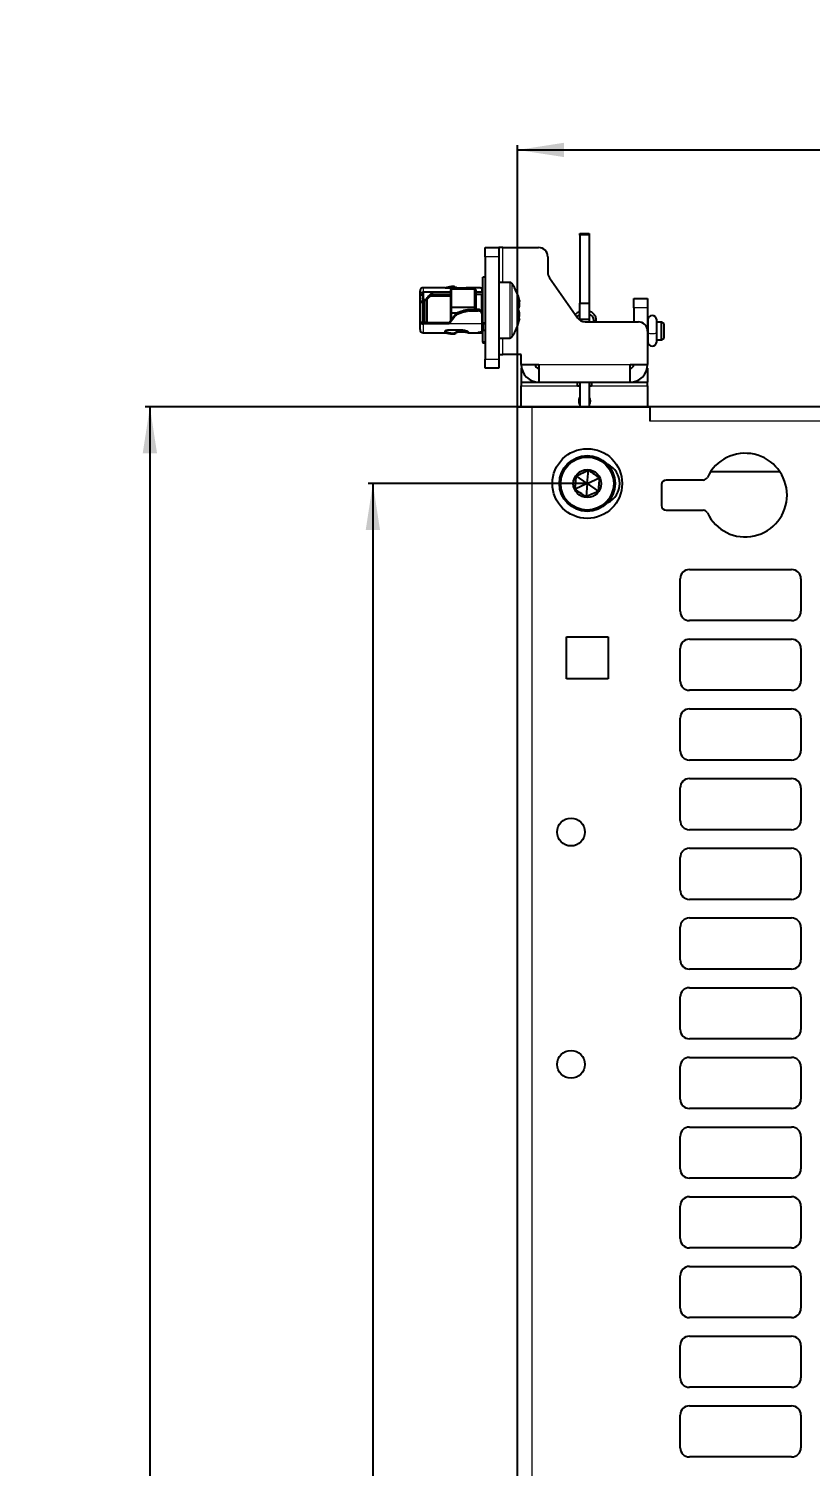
# Model space of a CAD drawing. Header units: millimetres. Extents: x -615 to 971, y 528 to 2003.
# Drawn here: x -615.3 to -447.1, y 1613.4 to 1922.8 of the extents above; entities that cross this region are included whole.
import ezdxf

# ---------------------------------------------------------------- set-up
doc = ezdxf.new("R2010")
doc.units = ezdxf.units.MM
doc.layers.add('FORMAT', color=7, linetype='Continuous')
doc.styles.add('SLDTEXTSTYLE0', font='TXT', dxfattribs={"width": 0.75})
doc.dimstyles.new('SLDDIMSTYLE0', dxfattribs={"dimtxt": 20, "dimasz": 10, "dimexe": 0, "dimexo": 0.0625, "dimgap": 5, "dimtad": 2, "dimdec": 1, "dimrnd": 1e-09, "dimzin": 12, "dimdsep": 46, "dimtxsty": 'SLDTEXTSTYLE0', "dimsah": 1, "dimcen": 0.09, "dimadec": 0, "dimazin": 3, "dimtfac": 1, "dimtofl": 0, "dimtmove": 0, "dimatfit": 3, "dimfxl": 0, "dimfrac": 2, "dimtolj": 1, "dimtzin": 12, "dimarcsym": 0})

# ---------------------------------------------------------------- blocks, each defined once
blk = doc.blocks.new('_D')
at = {"layer": 'FORMAT'}
for p, q in [((-481.57, 1841.41), (-590.21, 1841.41)), ((-589.21, 1841.41), (-589.21, 758.39)), ((-481.57, 758.39), (-590.21, 758.39))]:
    blk.add_line(p, q, dxfattribs=at)
for points in [[(-589.21, 1841.41), (-590.75, 1831.41), (-587.67, 1831.41)], [(-589.21, 758.39), (-587.67, 768.39), (-590.75, 768.39)]]:
    blk.add_solid(points, dxfattribs=at)
at = {"layer": 'FORMAT', "insert": (-614.99, 1270.35), "char_height": 20, "attachment_point": 1, "rotation": 90, "style": 'SLDTEXTSTYLE0'}
blk.add_mtext('1083', dxfattribs=at)
blk = doc.blocks.new('_D_1')
at = {"layer": 'FORMAT'}
for p, q in [((-510.06, 1841.41), (-510.06, 1897.7)), ((-510.06, 1896.7), (-24.06, 1896.7)), ((-24.06, 1841.41), (-24.06, 1897.7))]:
    blk.add_line(p, q, dxfattribs=at)
for points in [[(-510.06, 1896.7), (-500.06, 1895.16), (-500.06, 1898.24)], [(-24.06, 1896.7), (-34.06, 1898.24), (-34.06, 1895.16)]]:
    blk.add_solid(points, dxfattribs=at)
at = {"layer": 'FORMAT', "insert": (-289.22, 1922.48), "char_height": 20, "attachment_point": 1, "style": 'SLDTEXTSTYLE0'}
blk.add_mtext('486', dxfattribs=at)
blk = doc.blocks.new('_D_5')
at = {"layer": 'FORMAT'}
for p, q in [((-495.07, 1824.9), (-542.21, 1824.9)), ((-541.21, 1824.9), (-541.21, 774.9)), ((-495.07, 774.9), (-542.21, 774.9))]:
    blk.add_line(p, q, dxfattribs=at)
for points in [[(-541.21, 1824.9), (-542.75, 1814.9), (-539.67, 1814.9)], [(-541.21, 774.9), (-539.67, 784.9), (-542.75, 784.9)]]:
    blk.add_solid(points, dxfattribs=at)
at = {"layer": 'FORMAT', "insert": (-566.99, 1270.35), "char_height": 20, "attachment_point": 1, "rotation": 90, "style": 'SLDTEXTSTYLE0'}
blk.add_mtext('1050', dxfattribs=at)

msp = doc.modelspace()

# ---------------------------------------------------------------- linework, layer by layer
at = {"color": 7, "linetype": 'Continuous', "lineweight": 25}
for p, q in [((-496.66, 1878.7), (-494.66, 1878.7)), ((-496.66, 1878.33), (-496.66, 1878.7)), ((-496.66, 1878.33), (-496.66, 1863.7)), ((-494.66, 1878.7), (-494.66, 1878.33)), ((-494.66, 1878.33), (-494.66, 1863.7)), ((-517.06, 1875.7), (-514.06, 1875.7)), ((-517.06, 1873.7), (-517.06, 1875.7)), ((-514.06, 1875.7), (-514.06, 1873.7)), ((-513.26, 1875.7), (-514.06, 1875.7)), ((-513.26, 1875.7), (-505.56, 1875.7)), ((-517.06, 1873.7), (-517.06, 1851.7)), ((-514.06, 1873.7), (-514.06, 1851.7)), ((-503.56, 1873.7), (-503.56, 1870.33)), ((-517.56, 1859.51), (-517.56, 1869.3)), ((-517.06, 1869.3), (-517.56, 1869.3)), ((-503.2, 1869.18), (-497.16, 1860.55)), ((-531.06, 1865.5), (-531.06, 1866.35)), ((-525.66, 1867.05), (-530.36, 1867.05)), ((-528.36, 1866.06), (-530.36, 1866.06)), ((-528.36, 1865.66), (-528.36, 1866.06)), ((-524.46, 1866.06), (-528.36, 1866.06)), ((-528.36, 1865.66), (-524.46, 1865.66)), ((-525.66, 1867.05), (-525.66, 1867.05)), ((-525.66, 1867.02), (-525.66, 1867.05)), ((-521.86, 1866.94), (-525.16, 1866.94)), ((-524.46, 1866.51), (-524.34, 1866.76)), ((-524.46, 1862.92), (-524.46, 1866.51)), ((-524.34, 1866.76), (-524.34, 1862.79)), ((-519.26, 1866.76), (-524.34, 1866.76)), ((-523.13, 1866.99), (-523.06, 1866.94)), ((-518.03, 1867.05), (-520.69, 1867.05)), ((-519.26, 1862.79), (-519.26, 1866.76)), ((-519.26, 1866.76), (-519.06, 1866.62)), ((-519.06, 1866.62), (-519.06, 1862.86)), ((-517.76, 1866.06), (-519.06, 1866.06)), ((-519.06, 1865.66), (-517.76, 1865.66)), ((-518.01, 1867.05), (-517.76, 1867.05)), ((-517.86, 1865.66), (-517.86, 1861.99)), ((-511.73, 1868.2), (-514.06, 1868.2)), ((-531.06, 1865.5), (-530.56, 1865.5)), ((-531.06, 1864.08), (-531.06, 1865.5)), ((-530.56, 1864.08), (-531.06, 1864.08)), ((-531.06, 1863.85), (-531.06, 1864.08)), ((-531.06, 1859.56), (-531.06, 1863.85)), ((-530.56, 1863.85), (-531.06, 1863.85)), ((-530.56, 1865.5), (-530.56, 1864.08)), ((-530.56, 1864.08), (-530.56, 1863.85)), ((-530.56, 1863.85), (-530.56, 1859.56)), ((-530.36, 1864.84), (-530.36, 1864.63)), ((-529.86, 1864.46), (-530.36, 1864.46)), ((-530.36, 1864.46), (-530.36, 1864.22)), ((-530.36, 1864.22), (-529.86, 1864.22)), ((-530.36, 1864.05), (-530.36, 1863.62)), ((-530.06, 1863.62), (-530.36, 1863.62)), ((-530.36, 1863.62), (-530.36, 1863.47)), ((-530.36, 1863.47), (-530.06, 1863.47)), ((-530.06, 1859.7), (-530.06, 1864.22)), ((-529.86, 1864.22), (-529.86, 1864.46)), ((-529.56, 1864.58), (-529.56, 1859.57)), ((-524.46, 1865.2), (-528.88, 1865.2)), ((-524.46, 1862.92), (-524.34, 1862.79)), ((-524.46, 1861.73), (-524.46, 1862.92)), ((-519.26, 1862.79), (-524.34, 1862.79)), ((-524.34, 1862.79), (-524.34, 1861.59)), ((-519.26, 1862.79), (-519.06, 1862.86)), ((-519.26, 1862.26), (-519.26, 1862.79)), ((-519.06, 1862.86), (-519.06, 1862.34)), ((-517.56, 1865.2), (-517.86, 1865.2)), ((-496.66, 1863.7), (-494.66, 1863.7)), ((-496.66, 1860.2), (-496.66, 1863.7)), ((-494.66, 1863.7), (-494.66, 1860.2)), ((-485.06, 1864.7), (-482.06, 1864.7)), ((-485.06, 1862.7), (-485.06, 1864.7)), ((-485.06, 1862.7), (-485.06, 1859.7)), ((-482.06, 1864.7), (-482.06, 1862.7)), ((-482.06, 1862.7), (-482.06, 1857.7)), ((-530.56, 1859.56), (-531.06, 1859.56)), ((-531.06, 1858.05), (-531.06, 1859.56)), ((-530.36, 1860.93), (-530.06, 1860.93)), ((-530.36, 1860.18), (-530.06, 1860.18)), ((-530.36, 1859.57), (-530.36, 1860.18)), ((-530.36, 1859.57), (-524.76, 1859.57)), ((-530.06, 1859.7), (-529.92, 1859.57)), ((-524.76, 1859.57), (-523.6, 1861.16)), ((-523.6, 1860.85), (-524.76, 1859.26)), ((-524.76, 1859.57), (-524.76, 1859.26)), ((-524.46, 1861.73), (-524.34, 1861.59)), ((-524.46, 1859.98), (-524.46, 1861.73)), ((-523.11, 1861.59), (-524.34, 1861.59)), ((-524.34, 1861.59), (-524.34, 1860.14)), ((-520.85, 1862.25), (-521.69, 1862.14)), ((-519.26, 1862.26), (-520.66, 1862.26)), ((-520.66, 1862.05), (-518.51, 1862.05)), ((-519.06, 1862.34), (-519.26, 1862.26)), ((-518.51, 1862.35), (-519.06, 1862.35)), ((-517.56, 1862.04), (-517.86, 1862)), ((-517.76, 1861.75), (-517.76, 1861.45)), ((-517.76, 1861.45), (-517.76, 1859.26)), ((-517.56, 1859.51), (-517.06, 1859.51)), ((-494.66, 1860.2), (-496.66, 1860.2)), ((-496.66, 1860.2), (-496.66, 1860.06)), ((-495.52, 1859.7), (-484.06, 1859.7)), ((-494.66, 1860.2), (-494.66, 1859.7)), ((-493.73, 1860.18), (-493.73, 1859.7)), ((-493.73, 1860.18), (-493.73, 1860.17)), ((-493.13, 1859.7), (-493.13, 1860.18)), ((-482.02, 1859.6), (-482.06, 1859.6)), ((-482.02, 1860.11), (-482.02, 1857.38)), ((-480.12, 1857.38), (-480.12, 1860.11)), ((-479.11, 1859.6), (-480.12, 1859.6)), ((-478.61, 1859.31), (-479.11, 1859.6)), ((-479.11, 1855.8), (-479.11, 1859.6)), ((-524.76, 1859.26), (-530.36, 1859.26)), ((-530.36, 1857.35), (-525.66, 1857.35)), ((-525.66, 1857.57), (-525.66, 1857.7)), ((-525.66, 1857.57), (-525.66, 1857.35)), ((-525.66, 1857.36), (-524.57, 1857.17)), ((-521.86, 1857.91), (-525.16, 1857.91)), ((-521.86, 1857.46), (-523.06, 1857.46)), ((-522.73, 1857.71), (-522.84, 1857.91)), ((-522.73, 1857.71), (-522.73, 1857.7)), ((-520.69, 1857.35), (-518.03, 1857.35)), ((-520.66, 1857.35), (-520.69, 1857.35)), ((-520.66, 1857.35), (-520.66, 1857.48)), ((-518.56, 1857.38), (-518.56, 1857.41)), ((-518.01, 1857.52), (-517.76, 1857.52)), ((-518.01, 1857.35), (-517.76, 1857.35)), ((-517.56, 1859.14), (-517.56, 1857.9)), ((-517.56, 1857.9), (-517.06, 1857.9)), ((-517.56, 1855.35), (-517.56, 1857.9)), ((-517.07, 1859.2), (-517.06, 1859.2)), ((-482.06, 1857.7), (-482.06, 1850.5)), ((-482.02, 1857.38), (-482.02, 1855.41)), ((-480.12, 1855.41), (-480.12, 1857.38)), ((-478.61, 1859.31), (-478.61, 1856.09)), ((-517.06, 1855.35), (-517.56, 1855.35)), ((-517.56, 1855.35), (-517.56, 1855.1)), ((-517.06, 1855.1), (-517.56, 1855.1)), ((-514.06, 1856.2), (-511.73, 1856.2)), ((-482.06, 1855.8), (-482.02, 1855.8)), ((-480.12, 1855.8), (-479.11, 1855.8)), ((-479.11, 1855.8), (-478.61, 1856.09)), ((-517.06, 1849.7), (-517.06, 1851.7)), ((-514.06, 1852.7), (-513.26, 1852.7)), ((-514.06, 1851.7), (-514.06, 1849.7)), ((-509.26, 1852.7), (-513.26, 1852.7)), ((-509.26, 1850.5), (-509.26, 1852.7)), ((-509.26, 1850.5), (-505.46, 1850.5)), ((-505.46, 1850.5), (-505.46, 1846.7)), ((-485.86, 1850.5), (-482.06, 1850.5)), ((-485.86, 1846.7), (-485.86, 1850.5)), ((-514.06, 1849.7), (-517.06, 1849.7)), ((-509.26, 1849.7), (-509.26, 1846.7)), ((-509.17, 1849.7), (-509.26, 1849.7)), ((-482.06, 1849.7), (-482.14, 1849.7)), ((-482.06, 1849.7), (-482.06, 1846.7)), ((-509.26, 1846.7), (-505.46, 1846.7)), ((-509.26, 1846.7), (-509.26, 1845.9)), ((-509.26, 1841.4), (-509.26, 1845.9)), ((-505.46, 1846.7), (-497.16, 1846.7)), ((-497.16, 1846.7), (-494.16, 1846.7)), ((-497.16, 1845.9), (-497.16, 1846.7)), ((-497.16, 1845.9), (-496.66, 1845.9)), ((-496.66, 1846.7), (-496.66, 1841.4)), ((-494.66, 1846.7), (-494.66, 1841.4)), ((-494.66, 1845.9), (-494.16, 1845.9)), ((-494.16, 1846.7), (-485.86, 1846.7)), ((-494.16, 1846.7), (-494.16, 1845.9)), ((-485.86, 1846.7), (-482.06, 1846.7)), ((-482.06, 1845.9), (-482.06, 1846.7)), ((-482.06, 1845.9), (-482.06, 1841.4)), ((-510.06, 758.4), (-510.06, 1841.4)), ((-510.06, 1841.4), (-506.96, 1841.4)), ((-506.96, 1841.4), (-481.56, 1841.4)), ((-481.56, 1841.4), (-481.56, 1841.41)), ((-52.56, 1841.41), (-481.56, 1841.41)), ((-481.56, 1841.4), (-481.56, 1838.31)), ((-495.06, 1824.9), (-497.42, 1826.56)), ((-495.06, 1824.9), (-494.81, 1827.78)), ((-495.06, 1824.9), (-492.44, 1826.12)), ((-470.11, 1825.66), (-478.06, 1825.66)), ((-453.57, 1827.41), (-468.54, 1827.41)), ((-495.06, 1824.9), (-497.67, 1823.68)), ((-495.06, 1824.9), (-495.31, 1822.03)), ((-495.06, 1824.9), (-492.69, 1823.25)), ((-479.06, 1824.66), (-479.06, 1820.16)), ((-478.06, 1819.16), (-470.11, 1819.16)), ((-475.06, 1797.4), (-475.06, 1804.4)), ((-473.06, 1806.4), (-451.06, 1806.4)), ((-449.06, 1804.4), (-449.06, 1797.4)), ((-451.06, 1795.4), (-473.06, 1795.4)), ((-499.56, 1791.9), (-490.56, 1791.9)), ((-499.56, 1782.9), (-499.56, 1791.9)), ((-490.56, 1791.9), (-490.56, 1782.9)), ((-473.06, 1791.4), (-451.06, 1791.4)), ((-475.06, 1782.4), (-475.06, 1789.4)), ((-449.06, 1789.4), (-449.06, 1782.4)), ((-490.56, 1782.9), (-499.56, 1782.9)), ((-451.06, 1780.4), (-473.06, 1780.4)), ((-473.06, 1776.4), (-451.06, 1776.4)), ((-475.06, 1767.4), (-475.06, 1774.4)), ((-449.06, 1774.4), (-449.06, 1767.4)), ((-451.06, 1765.4), (-473.06, 1765.4)), ((-473.06, 1761.4), (-451.06, 1761.4)), ((-475.06, 1752.4), (-475.06, 1759.4)), ((-449.06, 1759.4), (-449.06, 1752.4)), ((-451.06, 1750.4), (-473.06, 1750.4)), ((-473.06, 1746.4), (-451.06, 1746.4)), ((-475.06, 1737.4), (-475.06, 1744.4)), ((-449.06, 1744.4), (-449.06, 1737.4)), ((-451.06, 1735.4), (-473.06, 1735.4)), ((-473.06, 1731.4), (-451.06, 1731.4)), ((-475.06, 1722.4), (-475.06, 1729.4)), ((-449.06, 1729.4), (-449.06, 1722.4)), ((-451.06, 1720.4), (-473.06, 1720.4)), ((-475.06, 1707.4), (-475.06, 1714.4)), ((-473.06, 1716.4), (-451.06, 1716.4)), ((-449.06, 1714.4), (-449.06, 1707.4)), ((-451.06, 1705.4), (-473.06, 1705.4)), ((-475.06, 1692.4), (-475.06, 1699.4)), ((-473.06, 1701.4), (-451.06, 1701.4)), ((-449.06, 1699.4), (-449.06, 1692.4)), ((-451.06, 1690.4), (-473.06, 1690.4)), ((-473.06, 1686.4), (-451.06, 1686.4)), ((-475.06, 1677.4), (-475.06, 1684.4)), ((-449.06, 1684.4), (-449.06, 1677.4)), ((-451.06, 1675.4), (-473.06, 1675.4)), ((-473.06, 1671.4), (-451.06, 1671.4)), ((-475.06, 1662.4), (-475.06, 1669.4)), ((-449.06, 1669.4), (-449.06, 1662.4)), ((-451.06, 1660.4), (-473.06, 1660.4)), ((-473.06, 1656.4), (-451.06, 1656.4)), ((-475.06, 1647.4), (-475.06, 1654.4)), ((-449.06, 1654.4), (-449.06, 1647.4)), ((-451.06, 1645.4), (-473.06, 1645.4)), ((-473.06, 1641.4), (-451.06, 1641.4)), ((-475.06, 1632.4), (-475.06, 1639.4)), ((-449.06, 1639.4), (-449.06, 1632.4)), ((-451.06, 1630.4), (-473.06, 1630.4)), ((-475.06, 1617.4), (-475.06, 1624.4)), ((-473.06, 1626.4), (-451.06, 1626.4)), ((-449.06, 1624.4), (-449.06, 1617.4)), ((-451.06, 1615.4), (-473.06, 1615.4))]:
    msp.add_line(p, q, dxfattribs=at)
at = {"color": 8, "linetype": 'Continuous', "lineweight": 18}
for p, q in [((-494.66, 1878.33), (-496.66, 1878.33)), ((-513.26, 1868.2), (-513.26, 1875.7)), ((-514.06, 1873.7), (-517.06, 1873.7)), ((-530.36, 1867.05), (-530.36, 1866.06)), ((-523.16, 1866.94), (-523.13, 1866.99)), ((-517.76, 1866.06), (-517.76, 1867.05)), ((-517.76, 1865.2), (-517.76, 1865.66)), ((-511.73, 1868.2), (-511.73, 1856.2)), ((-511.29, 1867.97), (-511.29, 1856.43)), ((-482.06, 1862.7), (-485.06, 1862.7)), ((-523.6, 1861.16), (-523.6, 1860.85)), ((-520.85, 1862.03), (-520.85, 1862.25)), ((-520.66, 1862.26), (-520.66, 1862.05)), ((-518.51, 1862.05), (-518.51, 1862.35)), ((-530.36, 1859.26), (-530.36, 1857.35)), ((-517.76, 1859.26), (-524.76, 1859.26)), ((-521.86, 1857.46), (-521.86, 1857.91)), ((-518.01, 1857.52), (-518.01, 1857.35)), ((-517.76, 1857.52), (-517.76, 1859.26)), ((-513.26, 1852.7), (-513.26, 1856.2)), ((-517.06, 1851.7), (-514.06, 1851.7)), ((-505.46, 1850.5), (-485.86, 1850.5)), ((-509.26, 1845.9), (-497.16, 1845.9)), ((-494.16, 1845.9), (-482.06, 1845.9)), ((-506.96, 1841.4), (-506.96, 758.4)), ((-52.56, 1838.31), (-481.56, 1838.31))]:
    msp.add_line(p, q, dxfattribs=at)
at = {"color": 7, "linetype": 'Continuous', "lineweight": 25, "flags": 128}
for points in [[(-517.56, 1865.68), (-517.62, 1865.67), (-517.76, 1865.66)], [(-530.56, 1864.71), (-530.55, 1864.74), (-530.54, 1864.76), (-530.52, 1864.78), (-530.5, 1864.8), (-530.47, 1864.82), (-530.43, 1864.83), (-530.4, 1864.83), (-530.36, 1864.84)], [(-530.56, 1859.69), (-530.55, 1859.66), (-530.54, 1859.64), (-530.52, 1859.62), (-530.5, 1859.6), (-530.47, 1859.59), (-530.43, 1859.57), (-530.4, 1859.57), (-530.36, 1859.57)], [(-517.56, 1859.55), (-517.62, 1859.56), (-517.76, 1859.57)], [(-517.56, 1859.14), (-517.56, 1859.17), (-517.57, 1859.19), (-517.59, 1859.21), (-517.62, 1859.23), (-517.65, 1859.24), (-517.68, 1859.25), (-517.72, 1859.26), (-517.76, 1859.26)], [(-494.66, 1843.4), (-494.5, 1843.13), (-494.41, 1842.65)], [(-494.41, 1842.65), (-494.5, 1842.17), (-494.66, 1841.9)]]:
    msp.add_lwpolyline(points, dxfattribs=at)
at = {"color": 8, "linetype": 'Continuous', "lineweight": 18, "flags": 128}
msp.add_lwpolyline([(-493.73, 1860.17), (-493.73, 1860.17), (-493.71, 1860.1), (-493.64, 1860.04), (-493.54, 1860.01), (-493.42, 1859.99), (-493.31, 1860.01), (-493.21, 1860.06), (-493.15, 1860.12), (-493.13, 1860.18)], dxfattribs=at)
at = {"color": 7, "linetype": 'Continuous', "lineweight": 25}
for centre, radius in [((-495.06, 1824.9), 7.5), ((-495.06, 1824.9), 6), ((-495.06, 1824.9), 5.7), ((-495.06, 1824.9), 3), ((-498.56, 1749.9), 3), ((-498.56, 1699.9), 3)]:
    msp.add_circle(centre, radius, dxfattribs=at)
for centre, radius, start, end in [((-505.56, 1873.7), 2, 0, 90), ((-501.56, 1870.33), 2, 180, 214.992), ((-530.36, 1866.35), 0.7, 90, 180), ((-530.42, 1865.42), 0.641, 84.2482, 172.7634), ((-530.38, 1865.48), 0.183, 84.2482, 172.7634), ((-517.76, 1867.25), 0.2, 269.9998, 359.9998), ((-517.74, 1866.24), 0.183, 264.2482, 352.7634), ((-511.73, 1867.66), 0.54, 35.2515, 90), ((-519.46, 1862.2), 10, 10.8849, 35.2515), ((-530.44, 1859.97), 0.71, 215.1313, 277.0089), ((-520.66, 1861.12), 0.932, 89.97, 102.0278), ((-518.44, 1861.67), 0.687, 7.2366, 95.7518), ((-518.44, 1861.36), 0.687, 7.2366, 95.7518), ((-517.51, 1859.06), 0.46, 10.179, 76.8719), ((-519.46, 1862.2), 10, 324.7485, 349.0216), ((-495.52, 1861.7), 2, 214.992, 270), ((-484.06, 1857.7), 2, 0, 90), ((-481.07, 1860.11), 0.95, 0, 180), ((-530.36, 1858.05), 0.7, 180, 270), ((-517.75, 1857.32), 0.197, 1.0398, 91.0034), ((-517.76, 1857.15), 0.2, 0.0002, 90.0002), ((-511.73, 1856.74), 0.54, 270, 324.7485), ((-481.07, 1855.41), 0.95, 180, 0), ((-505.46, 1850.5), 3.8, 180, 270), ((-505.46, 1850.5), 0.8, 180, 270), ((-485.86, 1850.5), 3.8, 270, 0), ((-485.86, 1850.5), 0.8, 270, 0), ((-495.66, 1842.65), 1.25, 143.1301, 216.8699), ((-492.56, 1824.9), 4.5, 294.975, 65.025), ((-461.06, 1822.41), 9, 205.1507, 154.8493), ((-478.06, 1824.66), 1, 90, 180), ((-470.11, 1826.66), 1, 270, 334.8493), ((-478.06, 1820.16), 1, 180, 270), ((-470.11, 1818.16), 1, 25.1507, 90), ((-473.06, 1804.4), 2, 90, 180), ((-451.06, 1804.4), 2, 0, 90), ((-473.06, 1797.4), 2, 180, 270), ((-451.06, 1797.4), 2, 270, 0), ((-473.06, 1789.4), 2, 90, 180), ((-451.06, 1789.4), 2, 0, 90), ((-473.06, 1782.4), 2, 180, 270), ((-451.06, 1782.4), 2, 270, 360), ((-473.06, 1774.4), 2, 90, 180), ((-451.06, 1774.4), 2, 0, 90), ((-473.06, 1767.4), 2, 180, 270), ((-451.06, 1767.4), 2, 270, 0), ((-473.06, 1759.4), 2, 90, 180), ((-451.06, 1759.4), 2, 0, 90), ((-473.06, 1752.4), 2, 180, 270), ((-451.06, 1752.4), 2, 270, 0), ((-473.06, 1744.4), 2, 90, 180), ((-451.06, 1744.4), 2, 0, 90), ((-473.06, 1737.4), 2, 180, 270), ((-451.06, 1737.4), 2, 270, 0), ((-473.06, 1729.4), 2, 90, 180), ((-451.06, 1729.4), 2, 0, 90), ((-473.06, 1722.4), 2, 180, 270), ((-451.06, 1722.4), 2, 270, 0), ((-473.06, 1714.4), 2, 90, 180), ((-451.06, 1714.4), 2, 0, 90), ((-473.06, 1707.4), 2, 180, 270), ((-451.06, 1707.4), 2, 270, 0), ((-473.06, 1699.4), 2, 90, 180), ((-451.06, 1699.4), 2, 0, 90), ((-473.06, 1692.4), 2, 180, 270), ((-451.06, 1692.4), 2, 270, 0), ((-473.06, 1684.4), 2, 90, 180), ((-451.06, 1684.4), 2, 0, 90), ((-473.06, 1677.4), 2, 180, 270), ((-451.06, 1677.4), 2, 270, 0), ((-473.06, 1669.4), 2, 90, 180), ((-451.06, 1669.4), 2, 0, 90), ((-473.06, 1662.4), 2, 180, 270), ((-451.06, 1662.4), 2, 270, 0), ((-473.06, 1654.4), 2, 90, 180), ((-451.06, 1654.4), 2, 0, 90), ((-473.06, 1647.4), 2, 180, 270), ((-451.06, 1647.4), 2, 270, 0), ((-473.06, 1639.4), 2, 90, 180), ((-451.06, 1639.4), 2, 0, 90), ((-473.06, 1632.4), 2, 180, 270), ((-451.06, 1632.4), 2, 270, 0), ((-473.06, 1624.4), 2, 90, 180), ((-451.06, 1624.4), 2, 0, 90), ((-473.06, 1617.4), 2, 180, 270), ((-451.06, 1617.4), 2, 270, 0)]:
    msp.add_arc(centre, radius, start, end, dxfattribs=at)
at = {"color": 8, "linetype": 'Continuous', "lineweight": 18}
for centre, start, end in [((-481.3, 1858.79), 243.0891, 278.3694), ((-480.84, 1858.79), 261.6306, 296.9109)]:
    msp.add_arc(centre, 1.59, start, end, dxfattribs=at)
at = {"color": 7, "linetype": 'Continuous', "lineweight": 25}
msp.add_ellipse((-520.66, 1861.92), major_axis=(0.75, 0), ratio=0.445831, start_param=1.570796, end_param=1.83344, dxfattribs=at)
for points, knots in [([(-530.36, 1866.06), (-530.36, 1865.79), (-530.36, 1865.32), (-530.36, 1864.72), (-530.36, 1864.46)], [0, 0, 0, 0, 0.559866, 1, 1, 1, 1]), ([(-528.36, 1866.06), (-528.64, 1865.79), (-529.14, 1865.32), (-529.64, 1864.72), (-529.86, 1864.46)], [0, 0, 0, 0, 0.559911, 1, 1, 1, 1]), ([(-528.36, 1865.66), (-528.64, 1865.43), (-529.14, 1865.01), (-529.64, 1864.46), (-529.86, 1864.22)], [0, 0, 0, 0, 0.559868, 1, 1, 1, 1]), ([(-525.66, 1867.05), (-525.16, 1867.16), (-524.49, 1867.32), (-523.59, 1867.3), (-523.29, 1867.09), (-523.13, 1866.99)], [0, 0, 0, 0, 0.587693, 0.790818, 1, 1, 1, 1]), ([(-525.16, 1866.94), (-525.21, 1866.94), (-525.33, 1866.94), (-525.48, 1866.96), (-525.59, 1866.98), (-525.65, 1867.01), (-525.66, 1867.02), (-525.66, 1867.02)], [0, 0, 0, 0, 0.214445, 0.428893, 0.643239, 0.857188, 1, 1, 1, 1]), ([(-523.56, 1867.21), (-523.62, 1867.25), (-523.71, 1867.3), (-523.85, 1867.33), (-524.09, 1867.32), (-524.38, 1867.25), (-524.64, 1867.21), (-524.73, 1867.2)], [0, 0, 0, 0, 0.19596, 0.292391, 0.38871, 0.788731, 1, 1, 1, 1]), ([(-520.69, 1867.05), (-520.69, 1867.05), (-520.72, 1867.05), (-520.9, 1867.02), (-521.19, 1866.98), (-521.53, 1866.94), (-521.76, 1866.94), (-521.86, 1866.94)], [0, 0, 0, 0, 0.1326214, 0.3673445, 0.5984034, 0.8309546, 1, 1, 1, 1]), ([(-509.86, 1862.44), (-509.86, 1862.45), (-509.86, 1862.47), (-509.85, 1862.52), (-509.81, 1862.62), (-509.73, 1862.75), (-509.66, 1862.95), (-509.63, 1863.22), (-509.65, 1863.67), (-509.73, 1864.12), (-509.81, 1864.49), (-509.84, 1864.63), (-509.85, 1864.7), (-509.86, 1864.73), (-509.86, 1864.74), (-509.86, 1864.75), (-509.85, 1864.73), (-509.79, 1864.61), (-509.7, 1864.34), (-509.63, 1864.07), (-509.64, 1864.07), (-509.64, 1864.07)], [0, 0, 0, 0, 0.005558, 0.013374, 0.035034, 0.131849, 0.247035, 0.319984, 0.393529, 0.553866, 0.60656, 0.632964, 0.646239, 0.65197, 0.65776, 0.662732, 0.671493, 0.698625, 0.8253, 0.953094, 1, 1, 1, 1]), ([(-530.36, 1859.57), (-530.36, 1859.76), (-530.36, 1860.17), (-530.36, 1860.66), (-530.36, 1860.93)], [0, 0, 0, 0, 0.464597, 1, 1, 1, 1]), ([(-523.6, 1861.16), (-523.48, 1861.29), (-523.24, 1861.56), (-522.57, 1861.89), (-522.03, 1862.04), (-521.69, 1862.14)], [0, 0, 0, 0, 0.261809, 0.533628, 1, 1, 1, 1]), ([(-523.6, 1860.85), (-523.43, 1861.02), (-523.08, 1861.38), (-522.1, 1861.75), (-521.34, 1861.92), (-520.85, 1862.03)], [0, 0, 0, 0, 0.254027, 0.526591, 1, 1, 1, 1]), ([(-517.56, 1862), (-517.56, 1862), (-517.56, 1862.01), (-517.58, 1862.01), (-517.62, 1862.02), (-517.69, 1862.01), (-517.76, 1862), (-517.81, 1861.99), (-517.82, 1861.99)], [0, 0, 0, 0, 0.161749, 0.312679, 0.446325, 0.64768, 0.862835, 1, 1, 1, 1]), ([(-517.56, 1860.81), (-517.56, 1860.82), (-517.56, 1860.83), (-517.58, 1860.84), (-517.62, 1860.85), (-517.69, 1860.86), (-517.73, 1860.87), (-517.76, 1860.87)], [0, 0, 0, 0, 0.195302, 0.377541, 0.538909, 0.761383, 1, 1, 1, 1]), ([(-509.64, 1860.3), (-509.64, 1860.31), (-509.63, 1860.37), (-509.66, 1860.31), (-509.73, 1860.1), (-509.81, 1859.94), (-509.84, 1859.89), (-509.86, 1859.89), (-509.86, 1859.9), (-509.86, 1859.91), (-509.85, 1859.95), (-509.84, 1860.04), (-509.76, 1860.38), (-509.67, 1860.83), (-509.63, 1861.35), (-509.65, 1861.78), (-509.72, 1862.02), (-509.79, 1862.2), (-509.82, 1862.27), (-509.84, 1862.33), (-509.85, 1862.37), (-509.86, 1862.41), (-509.86, 1862.43), (-509.86, 1862.44)], [0, 0, 0, 0, 0.029808, 0.101722, 0.265658, 0.314468, 0.33896, 0.348832, 0.354202, 0.359616, 0.365729, 0.3767, 0.418569, 0.583882, 0.661985, 0.741086, 0.894598, 0.932496, 0.956593, 0.972453, 0.988405, 0.994772, 1, 1, 1, 1]), ([(-496.66, 1861.93), (-496.92, 1861.81), (-497.32, 1861.64), (-497.55, 1861.33), (-497.63, 1861.23)], [0, 0, 0, 0, 0.66775, 1, 1, 1, 1]), ([(-497.28, 1860.73), (-497.26, 1860.76), (-497.17, 1860.96), (-496.93, 1861.16), (-496.69, 1861.25), (-496.66, 1861.26)], [0, 0, 0, 0, 0.17004, 0.879402, 1, 1, 1, 1]), ([(-493.13, 1860.18), (-493.14, 1860.32), (-493.18, 1860.7), (-493.48, 1861.26), (-494.01, 1861.75), (-494.47, 1861.91), (-494.66, 1861.97)], [0, 0, 0, 0, 0.173097, 0.475053, 0.778671, 1, 1, 1, 1]), ([(-494.66, 1861.35), (-494.5, 1861.27), (-494.14, 1861.09), (-493.81, 1860.67), (-493.76, 1860.34), (-493.73, 1860.18)], [0, 0, 0, 0, 0.296716, 0.64973, 1, 1, 1, 1]), ([(-525.66, 1857.7), (-525.65, 1857.72), (-525.64, 1857.76), (-525.56, 1857.82), (-525.43, 1857.88), (-525.29, 1857.9), (-525.2, 1857.91), (-525.16, 1857.91)], [0, 0, 0, 0, 0.2143729, 0.4287785, 0.6425919, 0.8566662, 1, 1, 1, 1]), ([(-525.66, 1857.57), (-525.16, 1857.44), (-524.49, 1857.28), (-523.59, 1857.25), (-523.29, 1857.45), (-523.13, 1857.55)], [0, 0, 0, 0, 0.587693, 0.790818, 1, 1, 1, 1]), ([(-525.66, 1857.35), (-525.16, 1857.24), (-524.49, 1857.08), (-523.59, 1857.1), (-523.29, 1857.31), (-523.13, 1857.42)], [0, 0, 0, 0, 0.587693, 0.790818, 1, 1, 1, 1]), ([(-524.72, 1857.2), (-524.65, 1857.19), (-524.44, 1857.16), (-524.25, 1857.12), (-524.12, 1857.1)], [0, 0, 0, 0, 0.337574, 1, 1, 1, 1]), ([(-522.73, 1857.71), (-522.74, 1857.71), (-522.75, 1857.72), (-522.82, 1857.7), (-522.93, 1857.66), (-523.04, 1857.6), (-523.11, 1857.57), (-523.13, 1857.55)], [0, 0, 0, 0, 0.225883, 0.451767, 0.67765, 0.903524, 1, 1, 1, 1]), ([(-523.13, 1857.42), (-523.09, 1857.44), (-522.99, 1857.5), (-522.86, 1857.58), (-522.77, 1857.65), (-522.74, 1857.69), (-522.73, 1857.7), (-522.73, 1857.7)], [0, 0, 0, 0, 0.225867, 0.4517344, 0.6775983, 0.9034793, 1, 1, 1, 1]), ([(-521.86, 1857.91), (-521.72, 1857.9), (-521.45, 1857.89), (-521.09, 1857.8), (-520.82, 1857.68), (-520.68, 1857.56), (-520.66, 1857.51), (-520.66, 1857.48)], [0, 0, 0, 0, 0.213238, 0.42649, 0.63916, 0.849598, 1, 1, 1, 1]), ([(-520.72, 1857.36), (-520.78, 1857.36), (-520.89, 1857.38), (-521.19, 1857.43), (-521.53, 1857.46), (-521.76, 1857.46), (-521.86, 1857.46)], [0, 0, 0, 0, 0.270612, 0.537, 0.805108, 1, 1, 1, 1]), ([(-518.56, 1857.41), (-518.55, 1857.42), (-518.54, 1857.44), (-518.45, 1857.47), (-518.31, 1857.5), (-518.15, 1857.52), (-518.05, 1857.52), (-518.01, 1857.52)], [0, 0, 0, 0, 0.214305, 0.42865, 0.642279, 0.856223, 1, 1, 1, 1]), ([(-518.01, 1857.35), (-518.07, 1857.35), (-518.19, 1857.35), (-518.36, 1857.35), (-518.48, 1857.36), (-518.55, 1857.37), (-518.56, 1857.38), (-518.56, 1857.38)], [0, 0, 0, 0, 0.214393, 0.428789, 0.643061, 0.856854, 1, 1, 1, 1]), ([(-497.67, 1823.68), (-497.65, 1824), (-497.58, 1824.8), (-497.49, 1825.79), (-497.44, 1826.41), (-497.42, 1826.56)], [0, 0, 0, 0, 0.3417579, 0.8404846, 1, 1, 1, 1]), ([(-497.42, 1826.56), (-496.96, 1826.77), (-496.08, 1827.18), (-495.21, 1827.59), (-494.81, 1827.78)], [0, 0, 0, 0, 0.534686, 1, 1, 1, 1]), ([(-494.81, 1827.78), (-494.38, 1827.48), (-493.59, 1826.93), (-492.81, 1826.38), (-492.44, 1826.12)], [0, 0, 0, 0, 0.5346859, 1, 1, 1, 1]), ([(-492.44, 1826.12), (-492.46, 1825.97), (-492.51, 1825.36), (-492.6, 1824.36), (-492.67, 1823.57), (-492.69, 1823.25)], [0, 0, 0, 0, 0.159515, 0.658242, 1, 1, 1, 1]), ([(-495.31, 1822.03), (-495.73, 1822.32), (-496.52, 1822.87), (-497.31, 1823.42), (-497.67, 1823.68)], [0, 0, 0, 0, 0.534686, 1, 1, 1, 1]), ([(-492.69, 1823.25), (-493.16, 1823.03), (-494.03, 1822.62), (-494.9, 1822.21), (-495.31, 1822.03)], [0, 0, 0, 0, 0.534686, 1, 1, 1, 1])]:
    msp.add_open_spline(points, degree=3, knots=knots, dxfattribs=at)
at = {"color": 8, "linetype": 'Continuous', "lineweight": 18}
msp.add_open_spline([(-523.13, 1857.55), (-523.18, 1857.63), (-523.24, 1857.74), (-523.31, 1857.86), (-523.34, 1857.91)], degree=3, knots=[0, 0, 0, 0, 0.6169979, 1, 1, 1, 1], dxfattribs=at)

# ---------------------------------------------------------------- dimensions: what is measured, and where the dimension line sits
at = {"layer": 'FORMAT'}
for base, p1, p2, angle, picture, middle in [((-24.06, 1896.7), (-510.06, 1841.4), (-24.06, 1841.4), 0, '_D_1', (-267.06, 1896.7)), ((-589.21, 758.39), (-481.56, 1841.41), (-481.56, 758.39), 90, '_D', (-589.21, 1299.9)), ((-541.21, 774.9), (-495.06, 1824.9), (-495.06, 774.9), 90, '_D_5', (-541.21, 1299.9))]:
    dim = msp.add_linear_dim(base=base, p1=p1, p2=p2, angle=angle, dimstyle='SLDDIMSTYLE0', dxfattribs=at)
    dim.commit()
    dim.dimension.update_dxf_attribs({"geometry": picture, "text_midpoint": middle, "dimtype": 160})

doc.saveas('drawing.dxf')
